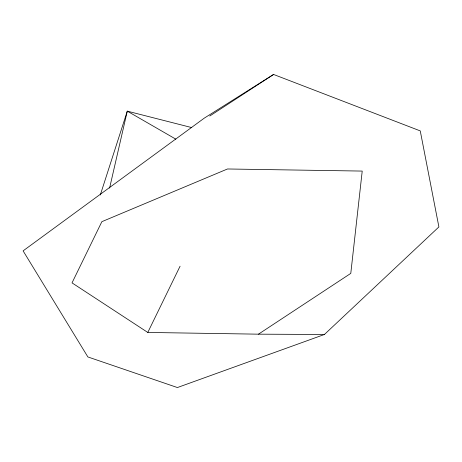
<?xml version="1.0" encoding="UTF-8"?>
<svg xmlns="http://www.w3.org/2000/svg" width="462" height="462" viewBox="0 0 462 462"><rect width="100%" height="100%" fill="white"/><g stroke="black" fill="none" stroke-linecap="round" stroke-linejoin="round"><path stroke-width="0.69" d="M109.586 188.098L127.287 111.146L191.615 127.552M100.318 194.947L127.287 111.146L175.831 139.16M147.782 332.444L258.472 334.17L350.785 273.388L362.22 171.079L227.495 168.977L101.859 221.673L72.02 282.877L147.782 332.444L180.076 266.21M324.422 334.482L438.9 226.929L420.258 130.902L273.579 74.457L204.331 118.099L23.1 250.866L87.872 356.941L177.408 387.543L324.422 334.482L258.472 334.17M209.754 116.031L273.579 74.457"/></g></svg>
